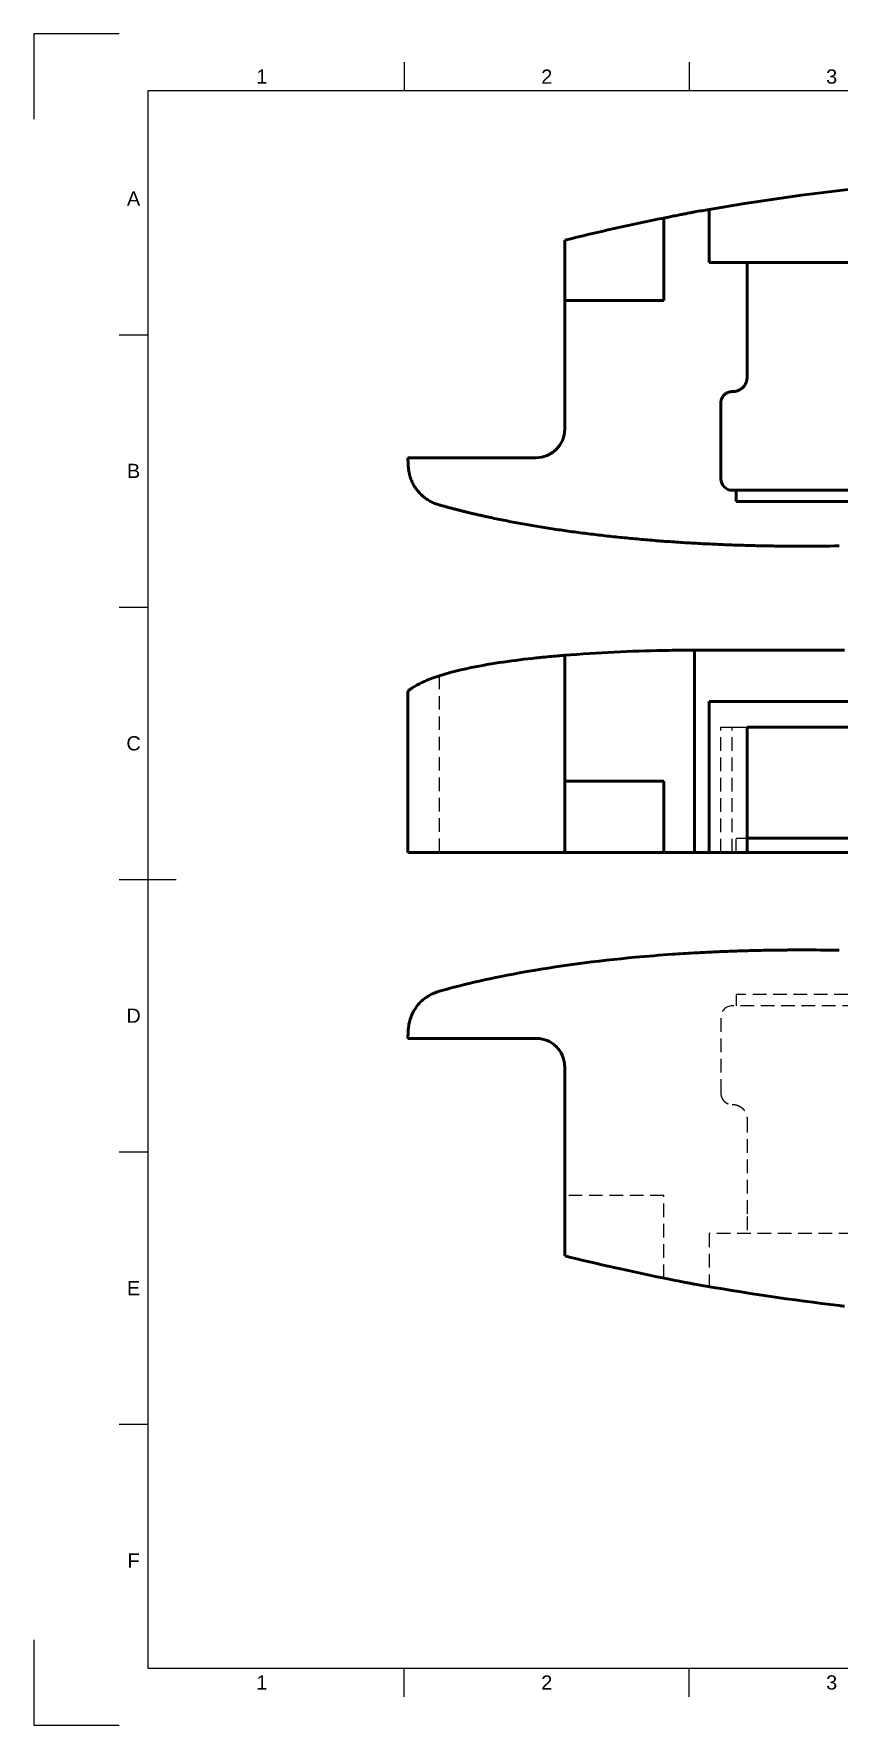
# Model space of a CAD drawing. Header units: millimetres. Extents: x 0 to 420, y 0 to 297.
# Drawn here: x 0 to 141.3, y 0 to 297 of the extents above; entities that cross this region are included whole.
import ezdxf
from ezdxf.enums import TextEntityAlignment as Align

# ---------------------------------------------------------------- set-up
doc = ezdxf.new("R2010")
doc.units = ezdxf.units.MM
doc.header["$LTSCALE"] = 0.75
doc.linetypes.add('HIDDEN2', pattern=[4.7625, 3.175, -1.5875])
for name, color, linetype, lineweight in [('Border', 7, 'Continuous', 25), ('Sichtbar', 7, 'Continuous', 50), ('Verdeckt', 7, 'HIDDEN2', 25)]:
    doc.layers.add(name, color=color, linetype=linetype, lineweight=lineweight)
doc.styles.add('FusionTitle', font='arial.ttf')

# ---------------------------------------------------------------- blocks, each defined once
blk = doc.blocks.new('ISO_A3_SHEET')
at = {"layer": 'Border'}
for p, q in [((65, 292), (65, 287)), ((115, 292), (115, 287)), ((410, 287), (20, 287)), ((20, 287), (20, 10)), ((15, 244.16666), (20, 244.16666)), ((15, 196.33333), (20, 196.33333)), ((15, 148.5), (25, 148.5)), ((15, 100.66667), (20, 100.66667)), ((15, 52.83334), (20, 52.83334)), ((20, 10), (410, 10)), ((65, 5), (65, 10)), ((115, 5), (115, 10))]:
    blk.add_line(p, q, dxfattribs=at)
at = {"layer": 'Defpoints'}
for p, q in [((15, 297), (0, 297)), ((0, 297), (0, 282)), ((0, 15), (0, 0)), ((0, 0), (15, 0))]:
    blk.add_line(p, q, dxfattribs=at)
at = {"layer": 'Border', "style": 'FusionTitle'}
for s, p in [('1', (40, 289.5)), ('2', (90, 289.5)), ('3', (140, 289.5)), ('A', (17.5, 268.08333)), ('B', (17.5, 220.25)), ('C', (17.5, 172.41667)), ('D', (17.5, 124.58334)), ('E', (17.5, 76.75001)), ('F', (17.5, 28.91668)), ('1', (40, 7.5)), ('2', (90, 7.5)), ('3', (140, 7.5))]:
    blk.add_text(s, height=2.5, dxfattribs=at).set_placement(p, align=Align.MIDDLE)

msp = doc.modelspace()

# ---------------------------------------------------------------- linework, layer by layer
at = {"layer": 'Sichtbar', "extrusion": (-1, -2e-16, 0)}
for p, q in [((110.53, 264.65, 17.75), (110.53, 250.15, 17.75)), ((118.53, 256.85, 17.75), (118.53, 266.17, 17.75)), ((93.15, 260.75, 5.25), (93.15, 250.15, 5.25)), ((125.15, 256.85, 17.75), (118.53, 256.85, 17.75)), ((125.15, 253.85, 17.75), (125.15, 256.85, 17.75)), ((125.15, 256.85, -4.25), (204.9, 256.85, -4.25)), ((125.15, 236.67, 17.75), (125.15, 253.85, 17.75)), ((93.15, 250.15, 17.75), (93.15, 227.55, 17.75)), ((110.53, 250.15, 17.75), (93.15, 250.15, 17.75)), ((122.55, 234.17, 17.75), (122.65, 234.17, 17.75)), ((88.15, 222.55, 17.75), (65.62, 222.55, 17.75)), ((123.22, 214.85, 17.75), (123.22, 216.85, 17.75))]:
    msp.add_line(p, q, dxfattribs=at)
at = {"layer": 'Sichtbar', "extrusion": (-1, 2e-16, 0)}
for p, q in [((115.92, 188.76, 26.03), (115.92, 153.26, 26.03)), ((125.15, 153.26, 17.16), (125.15, 175.26, 17.16)), ((125.15, 175.26, 17.16), (204.9, 175.26, 17.16)), ((93.15, 165.76, 10.46), (93.15, 153.26, 10.46)), ((88.15, 153.26, -17.14), (65.62, 153.26, -17.14)), ((110.53, 153.26, 10.46), (93.15, 153.26, 10.46)), ((125.15, 153.26, 17.16), (118.53, 153.26, 17.16))]:
    msp.add_line(p, q, dxfattribs=at)
at = {"layer": 'Sichtbar'}
msp.add_arc((88.15, 227.55, 17.75), 5, 270, 0, dxfattribs=at)
at = {"layer": 'Sichtbar', "extrusion": (0, -1, 2.966e-13)}
msp.add_arc((88.15, -12.14, -153.26), 5, 270, 0, dxfattribs=at)
at = {"layer": 'Sichtbar'}
for points, knots in [([(118.53, 266.17, -8.75), (140.88, 269.97, -8.75), (159.29, 271.69, -8.75), (191.9, 272.11, -8.75), (200.81, 271.94, -8.75), (205.47, 271.83, -8.75), (205.48, 271.83, -8.75), (205.49, 271.83, -8.75)], [-2.964588, -2.964588, -2.964588, -2.964588, -0.915177, -0.915177, -0.00171, -0.00171, -0.00018, -0.00018, -0.00018, -0.00018]), ([(115.92, 265.72, 17.75), (115.92, 265.72, 17.75), (115.92, 265.72, 17.75), (115.92, 265.72, 17.75), (115.92, 265.72, 17.75), (115.91, 265.72, 17.75), (115.91, 265.72, 17.75), (115.9, 265.71, 17.75), (115.89, 265.71, 17.75), (115.88, 265.71, 17.75), (115.86, 265.71, 17.75), (115.85, 265.7, 17.75), (115.83, 265.7, 17.75), (115.81, 265.7, 17.75), (115.78, 265.69, 17.75), (115.74, 265.68, 17.75), (115.69, 265.67, 17.75), (115.63, 265.66, 17.75), (115.57, 265.65, 17.75), (115.51, 265.64, 17.75), (115.43, 265.62, 17.75), (115.33, 265.6, 17.75), (115.21, 265.58, 17.75), (115.09, 265.56, 17.75), (114.93, 265.53, 17.75), (114.73, 265.49, 17.75), (114.5, 265.44, 17.75), (114.26, 265.4, 17.75), (114.02, 265.35, 17.75), (113.78, 265.3, 17.75), (113.45, 265.24, 17.75), (113.05, 265.16, 17.75), (112.57, 265.06, 17.75), (112.08, 264.97, 17.75), (111.6, 264.87, 17.75), (111.08, 264.76, 17.75), (110.72, 264.69, 17.75), (110.53, 264.65, 17.75)], [0, 0, 0, 0, 0.000376, 0.000753, 0.001507, 0.00226, 0.003014, 0.004521, 0.006029, 0.009044, 0.01206, 0.015076, 0.018092, 0.024126, 0.030161, 0.036197, 0.048274, 0.060357, 0.072446, 0.08454, 0.096639, 0.120856, 0.145094, 0.169355, 0.193638, 0.242269, 0.290986, 0.339789, 0.388676, 0.437646, 0.486699, 0.585048, 0.683713, 0.782687, 0.881961, 0.981527, 1.099821, 1.099821, 1.099821, 1.099821]), ([(122.65, 234.17, 17.75), (122.71, 234.17, 17.75), (122.82, 234.18, 17.75), (122.99, 234.2, 17.75), (123.16, 234.22, 17.75), (123.32, 234.26, 17.75), (123.47, 234.31, 17.75), (123.63, 234.37, 17.75), (123.77, 234.44, 17.75), (123.96, 234.54, 17.75), (124.18, 234.69, 17.75), (124.39, 234.87, 17.75), (124.53, 235.02, 17.75), (124.63, 235.15, 17.75), (124.73, 235.28, 17.75), (124.81, 235.41, 17.75), (124.89, 235.56, 17.75), (124.95, 235.68, 17.75), (124.99, 235.78, 17.75), (125.02, 235.86, 17.75), (125.04, 235.93, 17.75), (125.07, 236.01, 17.75), (125.09, 236.09, 17.75), (125.1, 236.16, 17.75), (125.11, 236.21, 17.75), (125.12, 236.25, 17.75), (125.13, 236.3, 17.75), (125.13, 236.34, 17.75), (125.14, 236.38, 17.75), (125.14, 236.41, 17.75), (125.14, 236.44, 17.75), (125.15, 236.46, 17.75), (125.15, 236.48, 17.75), (125.15, 236.5, 17.75), (125.15, 236.53, 17.75), (125.15, 236.55, 17.75), (125.15, 236.56, 17.75), (125.15, 236.58, 17.75), (125.15, 236.59, 17.75), (125.15, 236.6, 17.75), (125.15, 236.61, 17.75), (125.15, 236.62, 17.75), (125.15, 236.63, 17.75), (125.15, 236.63, 17.75), (125.15, 236.64, 17.75), (125.15, 236.64, 17.75), (125.15, 236.65, 17.75), (125.15, 236.65, 17.75), (125.15, 236.66, 17.75), (125.15, 236.66, 17.75), (125.15, 236.66, 17.75), (125.15, 236.66, 17.75), (125.15, 236.67, 17.75), (125.15, 236.67, 17.75), (125.15, 236.67, 17.75), (125.15, 236.67, 17.75), (125.15, 236.67, 17.75), (125.15, 236.67, 17.75), (125.15, 236.67, 17.75), (125.15, 236.67, 17.75), (125.15, 236.67, 17.75), (125.15, 236.67, 17.75), (125.15, 236.67, 17.75), (125.15, 236.67, 17.75), (125.15, 236.67, 17.75), (125.15, 236.67, 17.75), (125.15, 236.67, 17.75), (125.15, 236.67, 17.75), (125.15, 236.67, 17.75), (125.15, 236.67, 17.75), (125.15, 236.67, 17.75), (125.15, 236.67, 17.75), (125.15, 236.67, 17.75)], [-0.7849638, -0.7849638, -0.7849638, -0.7849638, -0.7507987, -0.7170834, -0.6837462, -0.6507236, -0.6179595, -0.5854048, -0.553017, -0.5207592, -0.4565425, -0.3925074, -0.3604851, -0.328441, -0.2963524, -0.2641943, -0.2319387, -0.1995537, -0.1832993, -0.1669983, -0.1506452, -0.1342341, -0.1177588, -0.1012124, -0.0929101, -0.0845872, -0.0762428, -0.067876, -0.0594856, -0.0510707, -0.0468536, -0.0426299, -0.0383995, -0.0341623, -0.0299181, -0.0256668, -0.0214081, -0.019276, -0.017142, -0.0150061, -0.0128683, -0.0107285, -0.0096579, -0.0085868, -0.0075152, -0.0064431, -0.0053705, -0.0042974, -0.0037607, -0.0032238, -0.0026868, -0.0021497, -0.0018811, -0.0016125, -0.0013438, -0.0010751, -0.0008063, -0.000672, -0.0005376, -0.0004032, -0.000336, -0.0002688, -0.0002016, -0.0001344, -0.0001008, -0.0000672, -0.0000504, -0.0000336, -0.0000168, -0.0000083, -0.0000041, 0, 0, 0, 0]), ([(120.55, 232.18, 17.75), (120.55, 232.22, 17.75), (120.55, 232.31, 17.75), (120.57, 232.45, 17.75), (120.59, 232.58, 17.75), (120.63, 232.75, 17.75), (120.7, 232.95, 17.75), (120.82, 233.19, 17.75), (120.96, 233.4, 17.75), (121.1, 233.56, 17.75), (121.23, 233.68, 17.75), (121.33, 233.76, 17.75), (121.43, 233.83, 17.75), (121.54, 233.9, 17.75), (121.65, 233.96, 17.75), (121.75, 234.01, 17.75), (121.83, 234.04, 17.75), (121.89, 234.06, 17.75), (121.96, 234.09, 17.75), (122.02, 234.1, 17.75), (122.08, 234.12, 17.75), (122.15, 234.13, 17.75), (122.2, 234.15, 17.75), (122.25, 234.15, 17.75), (122.28, 234.16, 17.75), (122.31, 234.16, 17.75), (122.35, 234.16, 17.75), (122.37, 234.17, 17.75), (122.4, 234.17, 17.75), (122.41, 234.17, 17.75), (122.43, 234.17, 17.75), (122.45, 234.17, 17.75), (122.46, 234.17, 17.75), (122.48, 234.17, 17.75), (122.49, 234.17, 17.75), (122.5, 234.17, 17.75), (122.51, 234.17, 17.75), (122.51, 234.17, 17.75), (122.52, 234.17, 17.75), (122.52, 234.17, 17.75), (122.53, 234.17, 17.75), (122.53, 234.17, 17.75), (122.54, 234.17, 17.75), (122.54, 234.17, 17.75), (122.54, 234.17, 17.75), (122.54, 234.17, 17.75), (122.54, 234.17, 17.75), (122.54, 234.17, 17.75), (122.55, 234.17, 17.75), (122.55, 234.17, 17.75), (122.55, 234.17, 17.75), (122.55, 234.17, 17.75), (122.55, 234.17, 17.75), (122.55, 234.17, 17.75), (122.55, 234.17, 17.75), (122.55, 234.17, 17.75), (122.55, 234.17, 17.75), (122.55, 234.17, 17.75), (122.55, 234.17, 17.75)], [-0.6279433, -0.6279433, -0.6279433, -0.6279433, -0.6006105, -0.5736378, -0.5469678, -0.5205498, -0.4683239, -0.4166362, -0.3652649, -0.3140389, -0.2884218, -0.262787, -0.2371162, -0.2113892, -0.1855837, -0.1596739, -0.1466692, -0.1336269, -0.1205428, -0.1074121, -0.0942297, -0.0809901, -0.0676877, -0.0610108, -0.0543157, -0.0476018, -0.0408682, -0.0341139, -0.0307287, -0.027338, -0.0239417, -0.0205396, -0.0171317, -0.0137178, -0.0120086, -0.0102978, -0.0085855, -0.0068716, -0.0060141, -0.0051561, -0.0042978, -0.003439, -0.0025799, -0.0021502, -0.0017203, -0.0012904, -0.0010754, -0.0008604, -0.0006453, -0.0004302, -0.0003227, -0.0002151, -0.0001613, -0.0001075, -0.0000538, -0.0000269, -0.0000134, 0, 0, 0, 0]), ([(123.22, 216.85, 17.75), (123, 216.85, 17.75), (122.77, 216.85, 17.75), (122.55, 216.85, 17.75), (121.45, 216.85, 17.75), (120.55, 217.75, 17.75), (120.55, 218.85, 17.75), (120.55, 224.75, 17.75), (120.55, 226.27, 17.75), (120.55, 232.18, 17.75)], [-0.1054936, -0.1054936, -0.1054936, -0.1054936, -0.1052632, -0.1052632, -0.1052632, -0.0526316, -0.0526316, -0.0526316, 0, 0, 0, 0]), ([(65.7, 221.1, 17.75), (65.7, 221.1, 17.75), (65.7, 221.1, 17.75), (65.7, 221.1, 17.75), (65.7, 221.1, 17.75), (65.7, 221.1, 17.75), (65.7, 221.1, 17.75), (65.7, 221.1, 17.75), (65.7, 221.1, 17.75), (65.7, 221.1, 17.75), (65.7, 221.1, 17.75), (65.7, 221.1, 17.75), (65.7, 221.1, 17.75), (65.7, 221.09, 17.75), (65.7, 221.09, 17.75), (65.7, 221.09, 17.75), (65.7, 221.08, 17.75), (65.7, 221.08, 17.75), (65.7, 221.07, 17.75), (65.7, 221.07, 17.75), (65.7, 221.06, 17.75), (65.7, 221.05, 17.75), (65.7, 221.04, 17.75), (65.71, 221.03, 17.75), (65.71, 221.02, 17.75), (65.71, 221, 17.75), (65.71, 220.98, 17.75), (65.71, 220.95, 17.75), (65.71, 220.93, 17.75), (65.71, 220.9, 17.75), (65.72, 220.88, 17.75), (65.72, 220.84, 17.75), (65.72, 220.8, 17.75), (65.73, 220.75, 17.75), (65.73, 220.7, 17.75), (65.74, 220.65, 17.75), (65.74, 220.58, 17.75), (65.76, 220.5, 17.75), (65.77, 220.4, 17.75), (65.78, 220.3, 17.75), (65.8, 220.2, 17.75), (65.82, 220.11, 17.75), (65.83, 220.01, 17.75), (65.86, 219.88, 17.75), (65.9, 219.72, 17.75), (65.94, 219.53, 17.75), (66, 219.34, 17.75), (66.05, 219.15, 17.75), (66.11, 218.97, 17.75), (66.2, 218.73, 17.75), (66.32, 218.43, 17.75), (66.49, 218.08, 17.75), (66.67, 217.74, 17.75), (66.86, 217.42, 17.75), (67.08, 217.1, 17.75), (67.31, 216.8, 17.75), (67.55, 216.51, 17.75), (67.81, 216.23, 17.75), (68.08, 215.97, 17.75), (68.37, 215.72, 17.75), (68.68, 215.48, 17.75), (68.99, 215.26, 17.75), (69.32, 215.05, 17.75), (69.66, 214.86, 17.75), (70.02, 214.69, 17.75), (70.38, 214.53, 17.75), (70.76, 214.39, 17.75), (71.02, 214.31, 17.75), (71.15, 214.28, 17.75)], [0, 0, 0, 0, 0.00002, 0.00004, 0.00008, 0.00016, 0.000239, 0.000319, 0.000479, 0.000638, 0.000957, 0.001277, 0.001596, 0.001915, 0.002553, 0.003191, 0.003829, 0.005105, 0.006381, 0.007656, 0.008931, 0.010206, 0.012755, 0.015303, 0.017851, 0.020397, 0.025486, 0.030572, 0.035653, 0.040731, 0.045806, 0.050876, 0.061006, 0.07112, 0.081221, 0.091307, 0.101378, 0.12148, 0.141528, 0.161522, 0.181466, 0.201359, 0.221205, 0.241003, 0.280464, 0.319754, 0.358885, 0.397868, 0.436714, 0.475432, 0.552524, 0.629232, 0.705635, 0.781812, 0.857838, 0.933789, 1.00974, 1.085766, 1.161943, 1.238346, 1.315054, 1.392145, 1.469703, 1.54781, 1.626554, 1.706026, 1.786319, 1.867531, 1.867531, 1.867531, 1.867531]), ([(305.64, 220.07, 17.75), (305.4, 219.81, 17.75), (304.9, 219.29, 17.75), (304.1, 218.56, 17.75), (303.25, 217.89, 17.75), (302.36, 217.28, 17.75), (301.42, 216.73, 17.75), (300.44, 216.25, 17.75), (299.6, 215.9, 17.75), (298.91, 215.65, 17.75), (298.38, 215.49, 17.75), (297.85, 215.34, 17.75), (297.3, 215.21, 17.75), (296.75, 215.1, 17.75), (296.29, 215.02, 17.75), (295.92, 214.97, 17.75), (295.64, 214.94, 17.75), (295.35, 214.91, 17.75), (295.07, 214.89, 17.75), (294.83, 214.87, 17.75), (294.64, 214.86, 17.75), (294.49, 214.86, 17.75), (294.35, 214.85, 17.75), (294.21, 214.85, 17.75), (294.08, 214.85, 17.75), (293.99, 214.85, 17.75), (293.94, 214.85, 17.75), (293.89, 214.85, 17.75), (293.85, 214.85, 17.75), (293.78, 214.85, 17.75), (293.64, 214.85, 17.75), (293.39, 214.85, 17.75), (293.02, 214.85, 17.75), (292.54, 214.85, 17.75), (291.97, 214.85, 17.75), (291.29, 214.85, 17.75), (290.53, 214.85, 17.75), (289.67, 214.85, 17.75), (288.34, 214.85, 17.75), (286.47, 214.85, 17.75), (283.98, 214.85, 17.75), (281.17, 214.85, 17.75), (278.07, 214.85, 17.75), (274.69, 214.85, 17.75), (271.05, 214.85, 17.75), (267.17, 214.85, 17.75), (263.07, 214.85, 17.75), (257.21, 214.85, 17.75), (249.46, 214.85, 17.75), (239.76, 214.85, 17.75), (229.61, 214.85, 17.75), (219.16, 214.85, 17.75), (208.57, 214.85, 17.75), (197.98, 214.85, 17.75), (187.53, 214.85, 17.75), (177.38, 214.85, 17.75), (164.87, 214.85, 17.75), (151.08, 214.85, 17.75), (137.45, 214.85, 17.75), (128.56, 214.85, 17.75), (124.34, 214.85, 17.75), (123.22, 214.85, 17.75)], [-36.782343, -36.782343, -36.782343, -36.782343, -36.566651, -36.350919, -36.134959, -35.918575, -35.70155, -35.48364, -35.264565, -35.154476, -35.04397, -34.933001, -34.821517, -34.709462, -34.596779, -34.54018, -34.4834, -34.42643, -34.369263, -34.311889, -34.283121, -34.254298, -34.225418, -34.196481, -34.167486, -34.152965, -34.13843, -34.135661, -34.127394, -34.113687, -34.094596, -34.040499, -33.965565, -33.870257, -33.755039, -33.620374, -33.466725, -33.294554, -33.104325, -32.671544, -32.172086, -31.609657, -30.987959, -30.310697, -29.581576, -28.804299, -27.982571, -27.120096, -25.287724, -23.336815, -21.297003, -19.197924, -17.069211, -14.940498, -12.841419, -10.801608, -8.850699, -5.334125, -2.528769, -0.671703, 0, 0, 0, 0]), ([(71.15, 214.28, 17.75), (71.15, 214.28, 17.75), (71.15, 214.28, 17.75), (71.15, 214.28, 17.75), (71.15, 214.28, 17.75), (71.15, 214.28, 17.75), (71.15, 214.28, 17.75), (71.15, 214.28, 17.75), (71.15, 214.28, 17.75), (71.16, 214.27, 17.75), (71.16, 214.27, 17.75), (71.16, 214.27, 17.75), (71.17, 214.27, 17.75), (71.18, 214.27, 17.75), (71.18, 214.27, 17.75), (71.19, 214.26, 17.75), (71.2, 214.26, 17.75), (71.22, 214.26, 17.75), (71.24, 214.25, 17.75), (71.26, 214.25, 17.75), (71.28, 214.24, 17.75), (71.3, 214.23, 17.75), (71.33, 214.23, 17.75), (71.37, 214.21, 17.75), (71.41, 214.2, 17.75), (71.45, 214.19, 17.75), (71.52, 214.17, 17.75), (71.59, 214.15, 17.75), (71.66, 214.13, 17.75), (71.74, 214.11, 17.75), (71.81, 214.09, 17.75), (71.91, 214.06, 17.75), (72.04, 214.03, 17.75), (72.19, 213.99, 17.75), (72.34, 213.95, 17.75), (72.49, 213.91, 17.75), (72.69, 213.85, 17.75), (72.94, 213.78, 17.75), (73.24, 213.7, 17.75), (73.54, 213.62, 17.75), (73.85, 213.54, 17.75), (74.15, 213.47, 17.75), (74.46, 213.39, 17.75), (74.87, 213.28, 17.75), (75.38, 213.15, 17.75), (76, 213, 17.75), (76.63, 212.85, 17.75), (77.26, 212.7, 17.75), (77.89, 212.56, 17.75), (78.53, 212.41, 17.75), (79.17, 212.27, 17.75), (80.03, 212.08, 17.75), (81.11, 211.85, 17.75), (82.42, 211.58, 17.75), (83.75, 211.33, 17.75), (85.09, 211.07, 17.75), (86.45, 210.83, 17.75), (87.81, 210.59, 17.75), (89.66, 210.29, 17.75), (92, 209.92, 17.75), (94.84, 209.52, 17.75), (97.73, 209.15, 17.75), (100.66, 208.81, 17.75), (103.63, 208.5, 17.75), (106.63, 208.22, 17.75), (109.67, 207.96, 17.75), (112.74, 207.74, 17.75), (115.84, 207.55, 17.75), (118.96, 207.39, 17.75), (122.1, 207.26, 17.75), (125.27, 207.15, 17.75), (128.46, 207.08, 17.75), (131.65, 207.04, 17.75), (135.94, 207.02, 17.75), (139.16, 207.04, 17.75), (141.31, 207.08, 17.75)], [0, 0, 0, 0, 0.000059, 0.000119, 0.000239, 0.000479, 0.000719, 0.000958, 0.001438, 0.001917, 0.002876, 0.003835, 0.004794, 0.005753, 0.007671, 0.009589, 0.011507, 0.015345, 0.019183, 0.023022, 0.026861, 0.030701, 0.038384, 0.046069, 0.053757, 0.061447, 0.076837, 0.092238, 0.107649, 0.123072, 0.138506, 0.15395, 0.184873, 0.215839, 0.246849, 0.277903, 0.309, 0.371325, 0.433824, 0.496496, 0.559341, 0.622357, 0.685544, 0.748902, 0.876126, 1.004024, 1.13259, 1.26182, 1.391707, 1.522246, 1.653431, 1.785257, 2.050807, 2.31885, 2.589338, 2.862222, 3.137454, 3.414983, 3.69476, 4.260844, 4.835294, 5.417685, 6.007583, 6.604549, 7.208139, 7.817902, 8.433383, 9.054124, 9.679663, 10.309533, 10.943266, 11.580392, 12.220438, 12.86293, 14.153331, 14.153331, 14.153331, 14.153331]), ([(65.62, 181.57, -17.14), (65.76, 181.68, -17.14), (65.89, 181.79, -17.14), (67.02, 182.62, -17.14), (68.26, 183.21, -17.14), (71.68, 184.55, -17.14), (74.37, 185.22, -17.14), (80.35, 186.45, -17.14), (84.33, 187, -17.14), (88.15, 187.41, -17.14)], [-5.23881, -5.23881, -5.23881, -5.23881, -5.137479, -5.137479, -4.40162, -4.40162, -2.938078, -2.938078, -0.734509, -0.734509, -0.734509, -0.734509]), ([(93.15, 187.87, -12.14), (93.15, 187.87, -12.52), (93.11, 187.87, -12.9), (92.88, 187.85, -13.89), (92.62, 187.83, -14.47), (91.88, 187.77, -15.54), (91.39, 187.72, -16), (90.35, 187.63, -16.66), (89.82, 187.58, -16.89), (88.89, 187.48, -17.1), (88.52, 187.44, -17.14), (88.15, 187.41, -17.14)], [-3.547857, -3.547857, -3.547857, -3.547857, -3.317948, -3.317948, -2.938178, -2.938178, -2.539541, -2.539541, -2.193953, -2.193953, -1.968953, -1.968953, -1.968953, -1.968953]), ([(114.26, 188.76, 25.7), (113.26, 188.76, 25.51), (111.96, 188.75, 25.25), (104.93, 188.62, 23.82), (98.88, 188.34, 22.49), (93.15, 187.87, 21.06)], [0.0184881, 0.0184881, 0.0184881, 0.0184881, 0.0433609, 0.0433609, 0.1249266, 0.1249266, 0.1249266, 0.1249266]), ([(93.15, 187.87, 21.06), (93.15, 182.25, 21.06), (93.15, 176.63, 21.06), (93.15, 169.26, 21.06), (93.15, 167.51, 21.06), (93.15, 165.76, 21.06)], [-6.922222, -6.922222, -6.922222, -6.922222, -3.55, -3.55, -2.5, -2.5, -2.5, -2.5]), ([(65.62, 153.26, -17.14), (65.62, 157.99, -17.14), (65.62, 162.72, -17.14), (65.62, 172.16, -17.14), (65.62, 176.86, -17.14), (65.62, 181.57, -17.14)], [-5.674463, -5.674463, -5.674463, -5.674463, -2.837232, -2.837232, -0.01287, -0.01287, -0.01287, -0.01287]), ([(71.15, 128.88, 13.26), (71.15, 128.88, 13.26), (71.15, 128.88, 13.26), (71.15, 128.88, 13.26), (71.15, 128.88, 13.26), (71.16, 128.88, 13.27), (71.17, 128.89, 13.27), (74.61, 129.86, 14.38), (79.26, 131.01, 15.31), (91.8, 133.31, 16.87), (98.85, 134.22, 17.33), (107.72, 135.04, 17.65), (109.92, 135.22, 17.71), (113.32, 135.45, 17.75), (114.58, 135.53, 17.75), (115.83, 135.6, 17.75)], [0, 0, 0, 0, 0.0000677, 0.0000677, 0.0001167, 0.0001167, 0.0003826, 0.0003826, 0.0805637, 0.0805637, 0.1682719, 0.1682719, 0.1967306, 0.1967306, 0.2136851, 0.2136851, 0.2136851, 0.2136851]), ([(115.83, 135.6, 17.75), (116.87, 135.66, 17.75), (118.96, 135.77, 17.75), (122.1, 135.9, 17.75), (125.27, 136, 17.75), (127.5, 136.05, 17.75), (128.67, 136.08, 17.75), (128.78, 136.08, 17.75)], [9.054124, 9.054124, 9.054124, 9.054124, 9.679663, 10.309533, 10.943266, 11.580392, 11.646555, 11.646555, 11.646555, 11.646555]), ([(128.78, 136.08, 17.75), (129.74, 136.09, 17.75), (131.76, 136.12, 17.75), (135.94, 136.14, 17.75), (139.16, 136.11, 17.75), (141.31, 136.08, 17.75)], [11.646555, 11.646555, 11.646555, 11.646555, 12.220438, 12.86293, 14.153331, 14.153331, 14.153331, 14.153331]), ([(65.7, 122.05, 10.62), (65.7, 122.05, 10.62), (65.7, 122.05, 10.62), (65.7, 122.05, 10.62), (65.7, 122.05, 10.62), (65.7, 122.05, 10.62), (65.7, 122.05, 10.62), (65.7, 122.05, 10.62), (65.7, 122.06, 10.62), (65.76, 123.08, 10.66), (65.99, 123.89, 10.85), (66.54, 125.29, 11.23), (67.03, 126.09, 11.54), (68.18, 127.32, 12.13), (68.74, 127.76, 12.38), (69.92, 128.45, 12.84), (70.52, 128.7, 13.06), (71.15, 128.88, 13.26)], [0, 0, 0, 0, 0.0000091, 0.0000091, 0.000026, 0.000026, 0.0000609, 0.0000609, 0.0001895, 0.0001895, 0.0490578, 0.0490578, 0.1232303, 0.1232303, 0.1778618, 0.1778618, 0.2274652, 0.2274652, 0.2274652, 0.2274652]), ([(93.15, 115.6, 16.86), (93.15, 115.99, 16.86), (93.11, 116.37, 16.85), (92.88, 117.36, 16.84), (92.62, 117.94, 16.81), (91.88, 119, 16.75), (91.39, 119.47, 16.71), (90.35, 120.13, 16.61), (89.82, 120.35, 16.56), (88.89, 120.56, 16.47), (88.52, 120.6, 16.43), (88.15, 120.6, 16.39)], [-3.547857, -3.547857, -3.547857, -3.547857, -3.317948, -3.317948, -2.938178, -2.938178, -2.539541, -2.539541, -2.193953, -2.193953, -1.968953, -1.968953, -1.968953, -1.968953]), ([(114.26, 77.76, 17.75), (113.26, 77.96, 17.75), (111.96, 78.21, 17.74), (104.93, 79.64, 17.6), (98.88, 80.98, 17.33), (93.15, 82.41, 16.86)], [0.0184881, 0.0184881, 0.0184881, 0.0184881, 0.0433609, 0.0433609, 0.1249266, 0.1249266, 0.1249266, 0.1249266]), ([(115.92, 77.44, 17.75), (115.92, 77.44, 17.75), (115.92, 77.44, 17.75), (115.92, 77.44, 17.75), (115.92, 77.44, 17.75), (115.91, 77.44, 17.75), (115.91, 77.44, 17.75), (115.9, 77.44, 17.75), (115.89, 77.45, 17.75), (115.88, 77.45, 17.75), (115.86, 77.45, 17.75), (115.85, 77.45, 17.75), (115.83, 77.46, 17.75), (115.81, 77.46, 17.75), (115.78, 77.47, 17.75), (115.74, 77.48, 17.75), (115.69, 77.49, 17.75), (115.63, 77.5, 17.75), (115.57, 77.51, 17.75), (115.51, 77.52, 17.75), (115.43, 77.53, 17.75), (115.33, 77.55, 17.75), (115.21, 77.58, 17.75), (115.09, 77.6, 17.75), (114.93, 77.63, 17.75), (114.73, 77.67, 17.75), (114.5, 77.72, 17.75), (114.34, 77.75, 17.75), (114.26, 77.76, 17.75)], [0, 0, 0, 0, 0.0003764, 0.0007532, 0.0015068, 0.0022604, 0.0030141, 0.0045215, 0.0060289, 0.0090441, 0.0120597, 0.0150756, 0.0180919, 0.0241255, 0.0301606, 0.036197, 0.0482742, 0.0603571, 0.0724456, 0.0845397, 0.0966395, 0.1208558, 0.1450943, 0.169355, 0.1936377, 0.2422685, 0.2909859, 0.3397887, 0.3397887, 0.3397887, 0.3397887])]:
    msp.add_open_spline(points, degree=3, knots=knots, dxfattribs=at)
for points in [[(93.15, 260.75, 5.25), (98.89, 262.18, 5.25), (104.75, 263.48, 5.25), (110.53, 264.65, 5.25)], [(118.53, 266.17, 17.75), (117.66, 266.02, 17.75), (116.79, 265.87, 17.75), (115.92, 265.72, 17.75)], [(65.62, 222.55, 17.75), (65.65, 222.07, 17.75), (65.68, 221.59, 17.75), (65.7, 221.1, 17.75)], [(123.22, 216.85, 15.25), (177.86, 216.85, 15.25), (232.49, 216.85, 15.25), (287.13, 216.85, 15.25)], [(118.53, 153.26, 26.48), (118.53, 162.1, 26.48), (118.53, 170.93, 26.48), (118.53, 179.76, 26.48)], [(110.53, 165.76, 24.96), (110.53, 161.6, 24.96), (110.53, 157.43, 24.96), (110.53, 153.26, 24.96)], [(65.62, 120.6, 10.56), (65.65, 121.09, 10.58), (65.68, 121.57, 10.6), (65.7, 122.05, 10.62)], [(115.92, 77.44, 17.75), (124.85, 75.88, 17.75), (133.14, 74.64, 17.75), (141.31, 73.69, 17.75)], [(141.31, 73.69, 17.75), (141.63, 73.65, 17.75), (141.95, 73.61, 17.75), (142.28, 73.58, 17.75)]]:
    msp.add_open_spline(points, degree=3, dxfattribs=at)
at = {"layer": 'Sichtbar', "extrusion": (0, 1, 0)}
for points, knots in [([(115.92, 188.76, 26.03), (115.92, 188.76, 26.03), (115.92, 188.76, 26.03), (115.92, 188.76, 26.03), (115.92, 188.76, 26.03), (115.91, 188.76, 26.03), (115.91, 188.76, 26.03), (115.9, 188.76, 26.02), (115.89, 188.76, 26.02), (115.88, 188.76, 26.02), (115.86, 188.76, 26.02), (115.85, 188.76, 26.01), (115.83, 188.76, 26.01), (115.81, 188.76, 26.01), (115.78, 188.76, 26), (115.74, 188.76, 25.99), (115.69, 188.76, 25.98), (115.63, 188.76, 25.97), (115.57, 188.76, 25.96), (115.51, 188.76, 25.95), (115.43, 188.76, 25.93), (115.33, 188.76, 25.91), (115.21, 188.76, 25.89), (115.09, 188.76, 25.87), (114.93, 188.76, 25.84), (114.73, 188.76, 25.8), (114.5, 188.76, 25.75), (114.34, 188.76, 25.72), (114.26, 188.76, 25.7)], [0, 0, 0, 0, 0.0003764, 0.0007532, 0.0015068, 0.0022604, 0.0030141, 0.0045215, 0.0060289, 0.0090441, 0.0120597, 0.0150756, 0.0180919, 0.0241255, 0.0301606, 0.036197, 0.0482742, 0.0603571, 0.0724456, 0.0845397, 0.0966395, 0.1208558, 0.1450943, 0.169355, 0.1936377, 0.2422685, 0.2909859, 0.3397887, 0.3397887, 0.3397887, 0.3397887]), ([(115.92, 153.26, 26.03), (115.92, 153.26, 26.03), (115.92, 153.26, 26.03), (115.92, 153.26, 26.03), (115.92, 153.26, 26.03), (115.91, 153.26, 26.03), (115.91, 153.26, 26.03), (115.9, 153.26, 26.02), (115.89, 153.26, 26.02), (115.88, 153.26, 26.02), (115.86, 153.26, 26.02), (115.85, 153.26, 26.01), (115.83, 153.26, 26.01), (115.81, 153.26, 26.01), (115.78, 153.26, 26), (115.74, 153.26, 25.99), (115.69, 153.26, 25.98), (115.63, 153.26, 25.97), (115.57, 153.26, 25.96), (115.51, 153.26, 25.95), (115.43, 153.26, 25.93), (115.33, 153.26, 25.91), (115.21, 153.26, 25.89), (115.09, 153.26, 25.87), (114.93, 153.26, 25.84), (114.73, 153.26, 25.8), (114.5, 153.26, 25.75), (114.26, 153.26, 25.7), (114.02, 153.26, 25.66), (113.78, 153.26, 25.61), (113.45, 153.26, 25.55), (113.05, 153.26, 25.47), (112.57, 153.26, 25.37), (112.08, 153.26, 25.28), (111.6, 153.26, 25.18), (111.08, 153.26, 25.07), (110.72, 153.26, 25), (110.53, 153.26, 24.96)], [0, 0, 0, 0, 0.000376, 0.000753, 0.001507, 0.00226, 0.003014, 0.004521, 0.006029, 0.009044, 0.01206, 0.015076, 0.018092, 0.024126, 0.030161, 0.036197, 0.048274, 0.060357, 0.072446, 0.08454, 0.096639, 0.120856, 0.145094, 0.169355, 0.193638, 0.242269, 0.290986, 0.339789, 0.388676, 0.437646, 0.486699, 0.585048, 0.683713, 0.782687, 0.881961, 0.981527, 1.099821, 1.099821, 1.099821, 1.099821]), ([(204.9, 153.26, -24.84), (202.58, 153.26, -24.84), (196.75, 153.26, -24.84), (187.53, 153.26, -24.84), (177.38, 153.26, -24.84), (164.87, 153.26, -24.84), (151.08, 153.26, -24.84), (137.45, 153.26, -24.84), (129.2, 153.26, -24.84), (125.63, 153.26, -24.84), (125.15, 153.26, -24.84)], [-16.33619, -16.33619, -16.33619, -16.33619, -14.940498, -12.841419, -10.801608, -8.850699, -5.334125, -2.528769, -0.671703, -0.38631, -0.38631, -0.38631, -0.38631])]:
    msp.add_open_spline(points, degree=3, knots=knots, dxfattribs=at)
at = {"layer": 'Sichtbar', "extrusion": (-1.341e-13, -1, 1.1497e-12)}
msp.add_open_spline([(115.92, 188.76, 26.03), (124.85, 188.76, 27.59), (133.14, 188.76, 28.83), (141.31, 188.76, 29.78)], degree=3, dxfattribs=at)
at = {"layer": 'Sichtbar', "extrusion": (0, 1, 0)}
for points in [[(141.31, 188.76, 29.78), (141.63, 188.76, 29.82), (141.95, 188.76, 29.85), (142.28, 188.76, 29.89)], [(125.15, 155.76, -22.84), (151.74, 155.76, -22.84), (178.32, 155.76, -22.84), (204.9, 155.76, -22.84)], [(118.53, 153.26, 26.48), (117.66, 153.26, 26.33), (116.79, 153.26, 26.18), (115.92, 153.26, 26.03)]]:
    msp.add_open_spline(points, degree=3, dxfattribs=at)
at = {"layer": 'Sichtbar', "extrusion": (1.1e-15, 1, -3.374e-13)}
msp.add_open_spline([(118.53, 179.76, 26.48), (140.88, 179.76, 30.28), (159.29, 179.76, 32), (191.9, 179.76, 32.42), (200.81, 179.76, 32.25), (205.47, 179.76, 32.14), (205.48, 179.76, 32.14), (205.49, 179.76, 32.14)], degree=3, knots=[-2.964588, -2.964588, -2.964588, -2.964588, -0.915177, -0.915177, -0.00171, -0.00171, -0.00018, -0.00018, -0.00018, -0.00018], dxfattribs=at)
at = {"layer": 'Sichtbar', "extrusion": (-3.708e-13, -1, 2.1174e-12)}
msp.add_open_spline([(93.15, 165.76, 21.06), (98.89, 165.76, 22.49), (104.75, 165.76, 23.79), (110.53, 165.76, 24.96)], degree=3, dxfattribs=at)
at = {"layer": 'Sichtbar', "extrusion": (7.78e-14, 1, -7.682e-13)}
msp.add_open_spline([(65.62, 120.6, 10.56), (65.76, 120.6, 10.67), (65.89, 120.6, 10.77), (67.02, 120.6, 11.61), (68.26, 120.6, 12.19), (71.68, 120.6, 13.54), (74.37, 120.6, 14.21), (80.35, 120.6, 15.43), (84.33, 120.6, 15.98), (88.15, 120.6, 16.39)], degree=3, knots=[-5.23881, -5.23881, -5.23881, -5.23881, -5.137479, -5.137479, -4.40162, -4.40162, -2.938078, -2.938078, -0.734509, -0.734509, -0.734509, -0.734509], dxfattribs=at)
at = {"layer": 'Sichtbar', "extrusion": (1, 7.88901e-10, 8.47323e-05)}
msp.add_open_spline([(93.15, 115.6, 16.86), (93.15, 104.54, 16.86), (93.15, 93.47, 16.86), (93.15, 82.41, 16.86)], degree=3, dxfattribs=at)
at = {"layer": 'Verdeckt', "extrusion": (-1, 2e-16, 0)}
for p, q in [((71.15, 184.28, -25.41), (71.15, 153.26, -25.41)), ((65.7, 181.64, -18.59), (65.7, 153.26, -18.59)), ((65.7, 181.64, -18.59), (65.7, 153.26, -18.59)), ((120.55, 153.26, -7.51), (120.55, 175.26, -7.51)), ((122.55, 153.26, -5.52), (122.55, 175.26, -5.52)), ((122.55, 175.26, -5.52), (122.65, 175.26, -5.52)), ((125.15, 153.26, -3.02), (125.15, 175.26, -3.02)), ((125.15, 175.26, -3.02), (125.15, 175.26, 14.16)), ((125.15, 153.26, -3.02), (125.15, 175.26, -3.02)), ((123.22, 128.31, -15.25), (123.22, 126.31, -15.25)), ((122.55, 108.98, 4.25), (122.65, 108.98, 4.25)), ((125.15, 106.48, 4.25), (125.15, 89.31, 4.25)), ((110.53, 93, -5.25), (93.15, 93, -5.25)), ((110.53, 78.5, -5.25), (110.53, 93, -5.25)), ((125.15, 89.31, 4.25), (125.15, 86.31, 4.25)), ((211.53, 86.31, 8.75), (118.53, 86.31, 8.75)), ((118.53, 86.31, 8.75), (118.53, 76.99, 8.75))]:
    msp.add_line(p, q, dxfattribs=at)
at = {"layer": 'Verdeckt'}
for points, knots in [([(71.15, 184.28, -25.41), (71.15, 184.28, -25.41), (71.15, 184.28, -25.41), (71.15, 184.28, -25.41), (71.15, 184.28, -25.41), (71.16, 184.28, -25.42), (71.17, 184.29, -25.42), (74.61, 185.39, -26.39), (79.26, 186.32, -27.55), (91.8, 187.89, -29.84), (98.85, 188.35, -30.75), (107.72, 188.67, -31.57), (109.92, 188.73, -31.75), (112.79, 188.76, -31.95), (113.53, 188.76, -31.99), (114.26, 188.76, -32.04)], [0, 0, 0, 0, 0.0000677, 0.0000677, 0.0001167, 0.0001167, 0.0003826, 0.0003826, 0.0805637, 0.0805637, 0.1682719, 0.1682719, 0.1967306, 0.1967306, 0.2065821, 0.2065821, 0.2065821, 0.2065821]), ([(65.7, 181.64, -18.59), (65.7, 181.64, -18.59), (65.7, 181.64, -18.59), (65.7, 181.64, -18.59), (65.7, 181.64, -18.59), (65.7, 181.64, -18.59), (65.7, 181.64, -18.59), (65.7, 181.64, -18.59), (65.7, 181.64, -18.59), (65.76, 181.68, -19.62), (65.99, 181.87, -20.43), (66.54, 182.25, -21.82), (67.03, 182.56, -22.63), (68.18, 183.14, -23.85), (68.74, 183.39, -24.3), (69.92, 183.86, -24.98), (70.52, 184.07, -25.23), (71.15, 184.28, -25.41)], [0, 0, 0, 0, 0.0000091, 0.0000091, 0.000026, 0.000026, 0.0000609, 0.0000609, 0.0001895, 0.0001895, 0.0490578, 0.0490578, 0.1232303, 0.1232303, 0.1778618, 0.1778618, 0.2274652, 0.2274652, 0.2274652, 0.2274652]), ([(305.64, 123.09, -15.25), (305.4, 123.35, -15.25), (304.9, 123.87, -15.25), (304.1, 124.6, -15.25), (303.25, 125.26, -15.25), (302.36, 125.88, -15.25), (301.42, 126.43, -15.25), (300.44, 126.91, -15.25), (299.6, 127.26, -15.25), (298.91, 127.51, -15.25), (298.38, 127.67, -15.25), (297.85, 127.82, -15.25), (297.3, 127.95, -15.25), (296.75, 128.06, -15.25), (296.29, 128.13, -15.25), (295.92, 128.18, -15.25), (295.64, 128.22, -15.25), (295.35, 128.25, -15.25), (295.07, 128.27, -15.25), (294.83, 128.28, -15.25), (294.64, 128.29, -15.25), (294.49, 128.3, -15.25), (294.35, 128.3, -15.25), (294.21, 128.31, -15.25), (294.08, 128.31, -15.25), (293.99, 128.31, -15.25), (293.94, 128.31, -15.25), (293.89, 128.31, -15.25), (293.85, 128.31, -15.25), (293.78, 128.31, -15.25), (293.64, 128.31, -15.25), (293.39, 128.31, -15.25), (293.02, 128.31, -15.25), (292.54, 128.31, -15.25), (291.97, 128.31, -15.25), (291.29, 128.31, -15.25), (290.53, 128.31, -15.25), (289.67, 128.31, -15.25), (288.34, 128.31, -15.25), (286.47, 128.31, -15.25), (283.98, 128.31, -15.25), (281.17, 128.31, -15.25), (278.07, 128.31, -15.25), (274.69, 128.31, -15.25), (271.05, 128.31, -15.25), (267.17, 128.31, -15.25), (263.07, 128.31, -15.25), (257.21, 128.31, -15.25), (249.46, 128.31, -15.25), (239.76, 128.31, -15.25), (229.61, 128.31, -15.25), (219.16, 128.31, -15.25), (208.57, 128.31, -15.25), (197.98, 128.31, -15.25), (187.53, 128.31, -15.25), (177.38, 128.31, -15.25), (164.87, 128.31, -15.25), (151.08, 128.31, -15.25), (137.45, 128.31, -15.25), (128.56, 128.31, -15.25), (124.34, 128.31, -15.25), (123.22, 128.31, -15.25)], [-36.782343, -36.782343, -36.782343, -36.782343, -36.566651, -36.350919, -36.134959, -35.918575, -35.70155, -35.48364, -35.264565, -35.154476, -35.04397, -34.933001, -34.821517, -34.709462, -34.596779, -34.54018, -34.4834, -34.42643, -34.369263, -34.311889, -34.283121, -34.254298, -34.225418, -34.196481, -34.167486, -34.152965, -34.13843, -34.135661, -34.127394, -34.113687, -34.094596, -34.040499, -33.965565, -33.870257, -33.755039, -33.620374, -33.466725, -33.294554, -33.104325, -32.671544, -32.172086, -31.609657, -30.987959, -30.310697, -29.581576, -28.804299, -27.982571, -27.120096, -25.287724, -23.336815, -21.297003, -19.197924, -17.069211, -14.940498, -12.841419, -10.801608, -8.850699, -5.334125, -2.528769, -0.671703, 0, 0, 0, 0]), ([(287.13, 126.31, 4.25), (235.85, 126.31, 4.25), (173.82, 126.31, 4.25), (122.55, 126.31, 4.25), (121.45, 126.31, 4.25), (120.55, 125.41, 4.25), (120.55, 124.31, 4.25), (120.55, 118.41, 4.25), (120.55, 116.89, 4.25), (120.55, 110.98, 4.25)], [-0.1578947, -0.1578947, -0.1578947, -0.1578947, -0.1052632, -0.1052632, -0.1052632, -0.0526316, -0.0526316, -0.0526316, 0, 0, 0, 0]), ([(120.55, 110.98, 4.25), (120.55, 110.94, 4.25), (120.55, 110.85, 4.25), (120.57, 110.71, 4.25), (120.59, 110.58, 4.25), (120.63, 110.41, 4.25), (120.7, 110.2, 4.25), (120.82, 109.97, 4.25), (120.96, 109.76, 4.25), (121.1, 109.6, 4.25), (121.23, 109.48, 4.25), (121.33, 109.4, 4.25), (121.43, 109.32, 4.25), (121.54, 109.26, 4.25), (121.65, 109.19, 4.25), (121.75, 109.15, 4.25), (121.83, 109.12, 4.25), (121.89, 109.09, 4.25), (121.96, 109.07, 4.25), (122.02, 109.05, 4.25), (122.08, 109.04, 4.25), (122.15, 109.02, 4.25), (122.2, 109.01, 4.25), (122.25, 109.01, 4.25), (122.28, 109, 4.25), (122.31, 109, 4.25), (122.35, 108.99, 4.25), (122.37, 108.99, 4.25), (122.4, 108.99, 4.25), (122.41, 108.99, 4.25), (122.43, 108.99, 4.25), (122.45, 108.99, 4.25), (122.46, 108.98, 4.25), (122.48, 108.98, 4.25), (122.49, 108.98, 4.25), (122.5, 108.98, 4.25), (122.51, 108.98, 4.25), (122.51, 108.98, 4.25), (122.52, 108.98, 4.25), (122.52, 108.98, 4.25), (122.53, 108.98, 4.25), (122.53, 108.98, 4.25), (122.54, 108.98, 4.25), (122.54, 108.98, 4.25), (122.54, 108.98, 4.25), (122.54, 108.98, 4.25), (122.54, 108.98, 4.25), (122.54, 108.98, 4.25), (122.55, 108.98, 4.25), (122.55, 108.98, 4.25), (122.55, 108.98, 4.25), (122.55, 108.98, 4.25), (122.55, 108.98, 4.25), (122.55, 108.98, 4.25), (122.55, 108.98, 4.25), (122.55, 108.98, 4.25), (122.55, 108.98, 4.25), (122.55, 108.98, 4.25), (122.55, 108.98, 4.25)], [-0.6279433, -0.6279433, -0.6279433, -0.6279433, -0.6006105, -0.5736378, -0.5469678, -0.5205498, -0.4683239, -0.4166362, -0.3652649, -0.3140389, -0.2884218, -0.262787, -0.2371162, -0.2113892, -0.1855837, -0.1596739, -0.1466692, -0.1336269, -0.1205428, -0.1074121, -0.0942297, -0.0809901, -0.0676877, -0.0610108, -0.0543157, -0.0476018, -0.0408682, -0.0341139, -0.0307287, -0.027338, -0.0239417, -0.0205396, -0.0171317, -0.0137178, -0.0120086, -0.0102978, -0.0085855, -0.0068716, -0.0060141, -0.0051561, -0.0042978, -0.003439, -0.0025799, -0.0021502, -0.0017203, -0.0012904, -0.0010754, -0.0008604, -0.0006453, -0.0004302, -0.0003227, -0.0002151, -0.0001613, -0.0001075, -0.0000538, -0.0000269, -0.0000134, 0, 0, 0, 0]), ([(122.65, 108.98, 4.25), (122.71, 108.98, 4.25), (122.82, 108.98, 4.25), (122.99, 108.96, 4.25), (123.16, 108.93, 4.25), (123.32, 108.9, 4.25), (123.47, 108.85, 4.25), (123.63, 108.79, 4.25), (123.77, 108.72, 4.25), (123.96, 108.62, 4.25), (124.18, 108.47, 4.25), (124.39, 108.29, 4.25), (124.53, 108.13, 4.25), (124.63, 108.01, 4.25), (124.73, 107.88, 4.25), (124.81, 107.74, 4.25), (124.89, 107.6, 4.25), (124.95, 107.48, 4.25), (124.99, 107.38, 4.25), (125.02, 107.3, 4.25), (125.04, 107.22, 4.25), (125.07, 107.15, 4.25), (125.09, 107.07, 4.25), (125.1, 107, 4.25), (125.11, 106.94, 4.25), (125.12, 106.9, 4.25), (125.13, 106.86, 4.25), (125.13, 106.82, 4.25), (125.14, 106.78, 4.25), (125.14, 106.74, 4.25), (125.14, 106.72, 4.25), (125.15, 106.7, 4.25), (125.15, 106.67, 4.25), (125.15, 106.65, 4.25), (125.15, 106.63, 4.25), (125.15, 106.61, 4.25), (125.15, 106.59, 4.25), (125.15, 106.58, 4.25), (125.15, 106.57, 4.25), (125.15, 106.56, 4.25), (125.15, 106.55, 4.25), (125.15, 106.54, 4.25), (125.15, 106.53, 4.25), (125.15, 106.53, 4.25), (125.15, 106.52, 4.25), (125.15, 106.52, 4.25), (125.15, 106.51, 4.25), (125.15, 106.51, 4.25), (125.15, 106.5, 4.25), (125.15, 106.5, 4.25), (125.15, 106.5, 4.25), (125.15, 106.49, 4.25), (125.15, 106.49, 4.25), (125.15, 106.49, 4.25), (125.15, 106.49, 4.25), (125.15, 106.49, 4.25), (125.15, 106.49, 4.25), (125.15, 106.49, 4.25), (125.15, 106.49, 4.25), (125.15, 106.49, 4.25), (125.15, 106.48, 4.25), (125.15, 106.48, 4.25), (125.15, 106.48, 4.25), (125.15, 106.48, 4.25), (125.15, 106.48, 4.25), (125.15, 106.48, 4.25), (125.15, 106.48, 4.25), (125.15, 106.48, 4.25), (125.15, 106.48, 4.25), (125.15, 106.48, 4.25), (125.15, 106.48, 4.25), (125.15, 106.48, 4.25), (125.15, 106.48, 4.25)], [-0.7849638, -0.7849638, -0.7849638, -0.7849638, -0.7507987, -0.7170834, -0.6837462, -0.6507236, -0.6179595, -0.5854048, -0.553017, -0.5207592, -0.4565425, -0.3925074, -0.3604851, -0.328441, -0.2963524, -0.2641943, -0.2319387, -0.1995537, -0.1832993, -0.1669983, -0.1506452, -0.1342341, -0.1177588, -0.1012124, -0.0929101, -0.0845872, -0.0762428, -0.067876, -0.0594856, -0.0510707, -0.0468536, -0.0426299, -0.0383995, -0.0341623, -0.0299181, -0.0256668, -0.0214081, -0.019276, -0.017142, -0.0150061, -0.0128683, -0.0107285, -0.0096579, -0.0085868, -0.0075152, -0.0064431, -0.0053705, -0.0042974, -0.0037607, -0.0032238, -0.0026868, -0.0021497, -0.0018811, -0.0016125, -0.0013438, -0.0010751, -0.0008063, -0.000672, -0.0005376, -0.0004032, -0.000336, -0.0002688, -0.0002016, -0.0001344, -0.0001008, -0.0000672, -0.0000504, -0.0000336, -0.0000168, -0.0000083, -0.0000041, 0, 0, 0, 0])]:
    msp.add_open_spline(points, degree=3, knots=knots, dxfattribs=at)
for points in [[(65.62, 181.57, -17.14), (65.65, 181.59, -17.62), (65.68, 181.62, -18.1), (65.7, 181.64, -18.59)], [(123.22, 153.26, -22.84), (123.22, 154.1, -22.84), (123.22, 154.93, -22.84), (123.22, 155.76, -22.84)]]:
    msp.add_open_spline(points, degree=3, dxfattribs=at)
at = {"layer": 'Verdeckt', "extrusion": (3.37e-13, 1, -7.918e-13)}
msp.add_open_spline([(120.55, 175.26, -7.51), (120.55, 175.26, -7.47), (120.55, 175.26, -7.38), (120.57, 175.26, -7.24), (120.59, 175.26, -7.11), (120.63, 175.26, -6.94), (120.7, 175.26, -6.74), (120.82, 175.26, -6.5), (120.96, 175.26, -6.29), (121.1, 175.26, -6.13), (121.23, 175.26, -6.01), (121.33, 175.26, -5.93), (121.43, 175.26, -5.86), (121.54, 175.26, -5.79), (121.65, 175.26, -5.73), (121.75, 175.26, -5.68), (121.83, 175.26, -5.65), (121.89, 175.26, -5.63), (121.96, 175.26, -5.6), (122.02, 175.26, -5.59), (122.08, 175.26, -5.57), (122.15, 175.26, -5.56), (122.2, 175.26, -5.55), (122.25, 175.26, -5.54), (122.28, 175.26, -5.53), (122.31, 175.26, -5.53), (122.35, 175.26, -5.53), (122.37, 175.26, -5.52), (122.4, 175.26, -5.52), (122.41, 175.26, -5.52), (122.43, 175.26, -5.52), (122.45, 175.26, -5.52), (122.46, 175.26, -5.52), (122.48, 175.26, -5.52), (122.49, 175.26, -5.52), (122.5, 175.26, -5.52), (122.51, 175.26, -5.52), (122.51, 175.26, -5.52), (122.52, 175.26, -5.52), (122.52, 175.26, -5.52), (122.53, 175.26, -5.52), (122.53, 175.26, -5.52), (122.54, 175.26, -5.52), (122.54, 175.26, -5.52), (122.54, 175.26, -5.52), (122.54, 175.26, -5.52), (122.54, 175.26, -5.52), (122.54, 175.26, -5.52), (122.55, 175.26, -5.52), (122.55, 175.26, -5.52), (122.55, 175.26, -5.52), (122.55, 175.26, -5.52), (122.55, 175.26, -5.52), (122.55, 175.26, -5.52), (122.55, 175.26, -5.52), (122.55, 175.26, -5.52), (122.55, 175.26, -5.52), (122.55, 175.26, -5.52), (122.55, 175.26, -5.52)], degree=3, knots=[-0.6279433, -0.6279433, -0.6279433, -0.6279433, -0.6006105, -0.5736378, -0.5469678, -0.5205498, -0.4683239, -0.4166362, -0.3652649, -0.3140389, -0.2884218, -0.262787, -0.2371162, -0.2113892, -0.1855837, -0.1596739, -0.1466692, -0.1336269, -0.1205428, -0.1074121, -0.0942297, -0.0809901, -0.0676877, -0.0610108, -0.0543157, -0.0476018, -0.0408682, -0.0341139, -0.0307287, -0.027338, -0.0239417, -0.0205396, -0.0171317, -0.0137178, -0.0120086, -0.0102978, -0.0085855, -0.0068716, -0.0060141, -0.0051561, -0.0042978, -0.003439, -0.0025799, -0.0021502, -0.0017203, -0.0012904, -0.0010754, -0.0008604, -0.0006453, -0.0004302, -0.0003227, -0.0002151, -0.0001613, -0.0001075, -0.0000538, -0.0000269, -0.0000134, 0, 0, 0, 0], dxfattribs=at)
at = {"layer": 'Verdeckt', "extrusion": (2.433e-13, 1, -6.073e-13)}
msp.add_open_spline([(122.65, 175.26, -5.52), (122.71, 175.26, -5.52), (122.82, 175.26, -5.51), (122.99, 175.26, -5.49), (123.16, 175.26, -5.47), (123.32, 175.26, -5.43), (123.47, 175.26, -5.38), (123.63, 175.26, -5.32), (123.77, 175.26, -5.25), (123.96, 175.26, -5.15), (124.18, 175.26, -5), (124.39, 175.26, -4.82), (124.53, 175.26, -4.67), (124.63, 175.26, -4.54), (124.73, 175.26, -4.41), (124.81, 175.26, -4.28), (124.89, 175.26, -4.13), (124.95, 175.26, -4.01), (124.99, 175.26, -3.91), (125.02, 175.26, -3.83), (125.04, 175.26, -3.76), (125.07, 175.26, -3.68), (125.09, 175.26, -3.6), (125.1, 175.26, -3.53), (125.11, 175.26, -3.48), (125.12, 175.26, -3.44), (125.13, 175.26, -3.39), (125.13, 175.26, -3.35), (125.14, 175.26, -3.31), (125.14, 175.26, -3.28), (125.14, 175.26, -3.25), (125.15, 175.26, -3.23), (125.15, 175.26, -3.21), (125.15, 175.26, -3.19), (125.15, 175.26, -3.16), (125.15, 175.26, -3.14), (125.15, 175.26, -3.13), (125.15, 175.26, -3.11), (125.15, 175.26, -3.1), (125.15, 175.26, -3.09), (125.15, 175.26, -3.08), (125.15, 175.26, -3.07), (125.15, 175.26, -3.06), (125.15, 175.26, -3.06), (125.15, 175.26, -3.05), (125.15, 175.26, -3.05), (125.15, 175.26, -3.04), (125.15, 175.26, -3.04), (125.15, 175.26, -3.03), (125.15, 175.26, -3.03), (125.15, 175.26, -3.03), (125.15, 175.26, -3.03), (125.15, 175.26, -3.02), (125.15, 175.26, -3.02), (125.15, 175.26, -3.02), (125.15, 175.26, -3.02), (125.15, 175.26, -3.02), (125.15, 175.26, -3.02), (125.15, 175.26, -3.02), (125.15, 175.26, -3.02), (125.15, 175.26, -3.02), (125.15, 175.26, -3.02), (125.15, 175.26, -3.02), (125.15, 175.26, -3.02), (125.15, 175.26, -3.02), (125.15, 175.26, -3.02), (125.15, 175.26, -3.02)], degree=3, knots=[-0.7849638, -0.7849638, -0.7849638, -0.7849638, -0.7507987, -0.7170834, -0.6837462, -0.6507236, -0.6179595, -0.5854048, -0.553017, -0.5207592, -0.4565425, -0.3925074, -0.3604851, -0.328441, -0.2963524, -0.2641943, -0.2319387, -0.1995537, -0.1832993, -0.1669983, -0.1506452, -0.1342341, -0.1177588, -0.1012124, -0.0929101, -0.0845872, -0.0762428, -0.067876, -0.0594856, -0.0510707, -0.0468536, -0.0426299, -0.0383995, -0.0341623, -0.0299181, -0.0256668, -0.0214081, -0.019276, -0.017142, -0.0150061, -0.0128683, -0.0107285, -0.0096579, -0.0085868, -0.0075152, -0.0064431, -0.0053705, -0.0042974, -0.0037607, -0.0032238, -0.0026868, -0.0021497, -0.0018811, -0.0016125, -0.0013438, -0.0010751, -0.0008063, -0.000672, -0.0005376, -0.0004032, -0.000336, -0.0002688, -0.0002016, -0.0001344, -0.0001008, -0.0000764, -0.0000764, -0.0000764, -0.0000764], dxfattribs=at)
at = {"layer": 'Verdeckt', "extrusion": (0, 1, 0)}
for points in [[(125.15, 175.26, -3.02), (125.15, 175.26, -3.02), (125.15, 175.26, -3.02), (125.15, 175.26, -3.02)], [(123.22, 155.76, -22.84), (123.87, 155.76, -22.84), (124.51, 155.76, -22.84), (125.15, 155.76, -22.84)]]:
    msp.add_open_spline(points, degree=3, dxfattribs=at)

# ---------------------------------------------------------------- block references
at = {"layer": 'Border'}
msp.add_blockref('ISO_A3_SHEET', (0, 0), dxfattribs=at)

doc.saveas('drawing.dxf')
